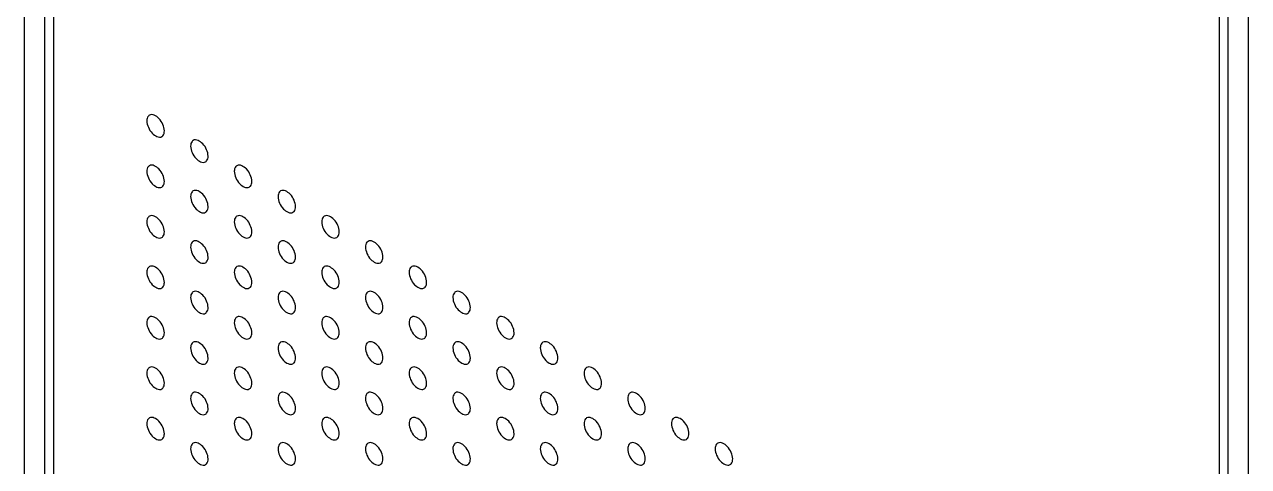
# Model space of a CAD drawing. Header units: millimetres. Extents: x 0 to 1189, y 0 to 841.
# Drawn here: x 858.2 to 957.2, y 393.2 to 428.9 of the extents above; entities that cross this region are included whole.
import ezdxf

# ---------------------------------------------------------------- set-up
doc = ezdxf.new("R2010")
doc.units = ezdxf.units.MM
doc.header["$LTSCALE"] = 65.395
doc.layers.get('0').update_dxf_attribs({"linetype": 'CONTINUOUS'})
doc.layers.add('AXIS', color=7, linetype='CONTINUOUS')
doc.layers.add('SURFACES', color=7, linetype='CONTINUOUS')

msp = doc.modelspace()

# ---------------------------------------------------------------- linework, layer by layer
at = {"color": 7, "linetype": 'Continuous'}
for p, q in [((858.228, 275.833), (858.228, 553.443)), ((859.861, 274.891), (859.861, 552.501)), ((860.568, 551.276), (860.568, 276.115)), ((954.883, 221.663), (954.883, 496.824))]:
    msp.add_line(p, q, dxfattribs=at)
at = {"layer": 'AXIS', "color": 7, "linetype": 'Continuous'}
for points, knots in [([(868.334, 421.578), (868.301, 421.559), (868.167, 421.446), (868.128, 421.255), (868.128, 421.121)], [0, 0, 0, 0, 0.220867, 1, 1, 1, 1]), ([(868.128, 421.121), (868.128, 420.942), (868.234, 420.567), (868.547, 420.041), (869.1, 419.71), (869.336, 419.847)], [0, 0, 0, 0, 0.277753, 0.577543, 1, 1, 1, 1]), ([(869.542, 420.304), (869.542, 420.483), (869.436, 420.858), (869.123, 421.384), (868.569, 421.715), (868.334, 421.578)], [0, 0, 0, 0, 0.277753, 0.577543, 1, 1, 1, 1]), ([(869.336, 419.847), (869.368, 419.866), (869.503, 419.98), (869.542, 420.17), (869.542, 420.304)], [0, 0, 0, 0, 0.220867, 1, 1, 1, 1]), ([(871.87, 419.537), (871.837, 419.518), (871.702, 419.404), (871.663, 419.214), (871.663, 419.08)], [0, 0, 0, 0, 0.220867, 1, 1, 1, 1]), ([(871.663, 419.08), (871.663, 418.901), (871.77, 418.526), (872.082, 418), (872.636, 417.669), (872.871, 417.806)], [0, 0, 0, 0, 0.277753, 0.577543, 1, 1, 1, 1]), ([(873.078, 418.263), (873.078, 418.442), (872.971, 418.817), (872.659, 419.343), (872.105, 419.674), (871.87, 419.537)], [0, 0, 0, 0, 0.277753, 0.577543, 1, 1, 1, 1]), ([(872.871, 417.806), (872.904, 417.825), (873.038, 417.938), (873.078, 418.129), (873.078, 418.263)], [0, 0, 0, 0, 0.220867, 1, 1, 1, 1]), ([(868.334, 417.496), (868.301, 417.477), (868.167, 417.363), (868.128, 417.173), (868.128, 417.038)], [0, 0, 0, 0, 0.220867, 1, 1, 1, 1]), ([(868.128, 417.038), (868.128, 416.86), (868.234, 416.485), (868.547, 415.959), (869.1, 415.628), (869.336, 415.765)], [0, 0, 0, 0, 0.277753, 0.577543, 1, 1, 1, 1]), ([(869.542, 416.222), (869.542, 416.401), (869.436, 416.775), (869.123, 417.302), (868.569, 417.632), (868.334, 417.496)], [0, 0, 0, 0, 0.277753, 0.577543, 1, 1, 1, 1]), ([(875.405, 417.496), (875.372, 417.477), (875.238, 417.363), (875.199, 417.173), (875.199, 417.038)], [0, 0, 0, 0, 0.220867, 1, 1, 1, 1]), ([(875.199, 417.038), (875.199, 416.86), (875.305, 416.485), (875.618, 415.959), (876.172, 415.628), (876.407, 415.765)], [0, 0, 0, 0, 0.277753, 0.577543, 1, 1, 1, 1]), ([(876.613, 416.222), (876.613, 416.401), (876.507, 416.776), (876.194, 417.302), (875.64, 417.632), (875.405, 417.496)], [0, 0, 0, 0, 0.277753, 0.577543, 1, 1, 1, 1]), ([(869.336, 415.765), (869.368, 415.784), (869.503, 415.897), (869.542, 416.088), (869.542, 416.222)], [0, 0, 0, 0, 0.220867, 1, 1, 1, 1]), ([(876.407, 415.765), (876.44, 415.784), (876.574, 415.897), (876.613, 416.088), (876.613, 416.222)], [0, 0, 0, 0, 0.220867, 1, 1, 1, 1]), ([(871.87, 415.455), (871.837, 415.435), (871.702, 415.322), (871.663, 415.131), (871.663, 414.997)], [0, 0, 0, 0, 0.220867, 1, 1, 1, 1]), ([(871.663, 414.997), (871.663, 414.818), (871.77, 414.444), (872.082, 413.917), (872.636, 413.587), (872.871, 413.723)], [0, 0, 0, 0, 0.277753, 0.577543, 1, 1, 1, 1]), ([(873.078, 414.181), (873.078, 414.359), (872.971, 414.734), (872.659, 415.261), (872.105, 415.591), (871.87, 415.455)], [0, 0, 0, 0, 0.277753, 0.577543, 1, 1, 1, 1]), ([(878.941, 415.455), (878.908, 415.436), (878.773, 415.322), (878.734, 415.131), (878.734, 414.997)], [0, 0, 0, 0, 0.220867, 1, 1, 1, 1]), ([(878.734, 414.997), (878.734, 414.818), (878.841, 414.444), (879.153, 413.917), (879.707, 413.587), (879.942, 413.723)], [0, 0, 0, 0, 0.277753, 0.577543, 1, 1, 1, 1]), ([(880.149, 414.181), (880.149, 414.36), (880.042, 414.734), (879.73, 415.261), (879.176, 415.591), (878.941, 415.455)], [0, 0, 0, 0, 0.277753, 0.577543, 1, 1, 1, 1]), ([(872.871, 413.723), (872.904, 413.742), (873.038, 413.856), (873.078, 414.047), (873.078, 414.181)], [0, 0, 0, 0, 0.220867, 1, 1, 1, 1]), ([(879.942, 413.723), (879.975, 413.742), (880.11, 413.856), (880.149, 414.047), (880.149, 414.181)], [0, 0, 0, 0, 0.220867, 1, 1, 1, 1]), ([(868.334, 413.413), (868.301, 413.394), (868.167, 413.281), (868.128, 413.09), (868.128, 412.956)], [0, 0, 0, 0, 0.220867, 1, 1, 1, 1]), ([(868.128, 412.956), (868.128, 412.777), (868.234, 412.402), (868.547, 411.876), (869.1, 411.545), (869.336, 411.682)], [0, 0, 0, 0, 0.277753, 0.577543, 1, 1, 1, 1]), ([(869.542, 412.139), (869.542, 412.318), (869.436, 412.693), (869.123, 413.219), (868.569, 413.55), (868.334, 413.413)], [0, 0, 0, 0, 0.277753, 0.577543, 1, 1, 1, 1]), ([(875.405, 413.413), (875.372, 413.394), (875.238, 413.281), (875.199, 413.09), (875.199, 412.956)], [0, 0, 0, 0, 0.220867, 1, 1, 1, 1]), ([(875.199, 412.956), (875.199, 412.777), (875.305, 412.402), (875.618, 411.876), (876.172, 411.545), (876.407, 411.682)], [0, 0, 0, 0, 0.277753, 0.577543, 1, 1, 1, 1]), ([(876.613, 412.139), (876.613, 412.318), (876.507, 412.693), (876.194, 413.219), (875.64, 413.55), (875.405, 413.413)], [0, 0, 0, 0, 0.277753, 0.577543, 1, 1, 1, 1]), ([(882.476, 413.413), (882.443, 413.394), (882.309, 413.281), (882.27, 413.09), (882.27, 412.956)], [0, 0, 0, 0, 0.220867, 1, 1, 1, 1]), ([(882.27, 412.956), (882.27, 412.777), (882.376, 412.402), (882.689, 411.876), (883.243, 411.546), (883.478, 411.682)], [0, 0, 0, 0, 0.277753, 0.577543, 1, 1, 1, 1]), ([(883.684, 412.14), (883.684, 412.318), (883.578, 412.693), (883.265, 413.219), (882.711, 413.55), (882.476, 413.413)], [0, 0, 0, 0, 0.277753, 0.577543, 1, 1, 1, 1]), ([(869.336, 411.682), (869.368, 411.701), (869.503, 411.815), (869.542, 412.005), (869.542, 412.139)], [0, 0, 0, 0, 0.220867, 1, 1, 1, 1]), ([(876.407, 411.682), (876.44, 411.701), (876.574, 411.815), (876.613, 412.005), (876.613, 412.139)], [0, 0, 0, 0, 0.220867, 1, 1, 1, 1]), ([(883.478, 411.682), (883.511, 411.701), (883.645, 411.815), (883.684, 412.005), (883.684, 412.14)], [0, 0, 0, 0, 0.220867, 1, 1, 1, 1]), ([(871.87, 411.372), (871.837, 411.353), (871.702, 411.239), (871.663, 411.049), (871.663, 410.915)], [0, 0, 0, 0, 0.220867, 1, 1, 1, 1]), ([(871.663, 410.915), (871.663, 410.736), (871.77, 410.361), (872.082, 409.835), (872.636, 409.504), (872.871, 409.641)], [0, 0, 0, 0, 0.277753, 0.577543, 1, 1, 1, 1]), ([(873.078, 410.098), (873.078, 410.277), (872.971, 410.652), (872.659, 411.178), (872.105, 411.509), (871.87, 411.372)], [0, 0, 0, 0, 0.277753, 0.577543, 1, 1, 1, 1]), ([(878.941, 411.372), (878.908, 411.353), (878.773, 411.24), (878.734, 411.049), (878.734, 410.915)], [0, 0, 0, 0, 0.220867, 1, 1, 1, 1]), ([(878.734, 410.915), (878.734, 410.736), (878.841, 410.361), (879.153, 409.835), (879.707, 409.504), (879.942, 409.641)], [0, 0, 0, 0, 0.277753, 0.577543, 1, 1, 1, 1]), ([(880.149, 410.098), (880.149, 410.277), (880.042, 410.652), (879.73, 411.178), (879.176, 411.509), (878.941, 411.372)], [0, 0, 0, 0, 0.277753, 0.577543, 1, 1, 1, 1]), ([(886.012, 411.372), (885.979, 411.353), (885.844, 411.24), (885.805, 411.049), (885.805, 410.915)], [0, 0, 0, 0, 0.220867, 1, 1, 1, 1]), ([(885.805, 410.915), (885.805, 410.736), (885.912, 410.361), (886.224, 409.835), (886.778, 409.504), (887.013, 409.641)], [0, 0, 0, 0, 0.277753, 0.577543, 1, 1, 1, 1]), ([(887.22, 410.098), (887.22, 410.277), (887.113, 410.652), (886.801, 411.178), (886.247, 411.509), (886.012, 411.372)], [0, 0, 0, 0, 0.277753, 0.577543, 1, 1, 1, 1]), ([(872.871, 409.641), (872.904, 409.66), (873.038, 409.773), (873.078, 409.964), (873.078, 410.098)], [0, 0, 0, 0, 0.220867, 1, 1, 1, 1]), ([(879.942, 409.641), (879.975, 409.66), (880.11, 409.773), (880.149, 409.964), (880.149, 410.098)], [0, 0, 0, 0, 0.220867, 1, 1, 1, 1]), ([(887.013, 409.641), (887.046, 409.66), (887.181, 409.774), (887.22, 409.964), (887.22, 410.098)], [0, 0, 0, 0, 0.220867, 1, 1, 1, 1]), ([(868.334, 409.331), (868.301, 409.312), (868.167, 409.198), (868.128, 409.008), (868.128, 408.873)], [0, 0, 0, 0, 0.220867, 1, 1, 1, 1]), ([(868.128, 408.873), (868.128, 408.695), (868.234, 408.32), (868.547, 407.793), (869.1, 407.463), (869.336, 407.6)], [0, 0, 0, 0, 0.277753, 0.577543, 1, 1, 1, 1]), ([(869.542, 408.057), (869.542, 408.236), (869.436, 408.61), (869.123, 409.137), (868.569, 409.467), (868.334, 409.331)], [0, 0, 0, 0, 0.277753, 0.577543, 1, 1, 1, 1]), ([(875.405, 409.331), (875.372, 409.312), (875.238, 409.198), (875.199, 409.008), (875.199, 408.873)], [0, 0, 0, 0, 0.220867, 1, 1, 1, 1]), ([(875.199, 408.873), (875.199, 408.695), (875.305, 408.32), (875.618, 407.794), (876.172, 407.463), (876.407, 407.6)], [0, 0, 0, 0, 0.277753, 0.577543, 1, 1, 1, 1]), ([(876.613, 408.057), (876.613, 408.236), (876.507, 408.611), (876.194, 409.137), (875.64, 409.467), (875.405, 409.331)], [0, 0, 0, 0, 0.277753, 0.577543, 1, 1, 1, 1]), ([(882.476, 409.331), (882.443, 409.312), (882.309, 409.198), (882.27, 409.008), (882.27, 408.874)], [0, 0, 0, 0, 0.220867, 1, 1, 1, 1]), ([(882.27, 408.874), (882.27, 408.695), (882.376, 408.32), (882.689, 407.794), (883.243, 407.463), (883.478, 407.6)], [0, 0, 0, 0, 0.277753, 0.577543, 1, 1, 1, 1]), ([(883.684, 408.057), (883.684, 408.236), (883.578, 408.611), (883.265, 409.137), (882.711, 409.468), (882.476, 409.331)], [0, 0, 0, 0, 0.277753, 0.577543, 1, 1, 1, 1]), ([(889.547, 409.331), (889.514, 409.312), (889.38, 409.198), (889.341, 409.008), (889.341, 408.874)], [0, 0, 0, 0, 0.220867, 1, 1, 1, 1]), ([(889.341, 408.874), (889.341, 408.695), (889.447, 408.32), (889.76, 407.794), (890.314, 407.463), (890.549, 407.6)], [0, 0, 0, 0, 0.277753, 0.577543, 1, 1, 1, 1]), ([(890.755, 408.057), (890.755, 408.236), (890.649, 408.611), (890.336, 409.137), (889.782, 409.468), (889.547, 409.331)], [0, 0, 0, 0, 0.277753, 0.577543, 1, 1, 1, 1]), ([(869.336, 407.6), (869.368, 407.619), (869.503, 407.732), (869.542, 407.923), (869.542, 408.057)], [0, 0, 0, 0, 0.220867, 1, 1, 1, 1]), ([(876.407, 407.6), (876.44, 407.619), (876.574, 407.732), (876.613, 407.923), (876.613, 408.057)], [0, 0, 0, 0, 0.220867, 1, 1, 1, 1]), ([(883.478, 407.6), (883.511, 407.619), (883.645, 407.732), (883.684, 407.923), (883.684, 408.057)], [0, 0, 0, 0, 0.220867, 1, 1, 1, 1]), ([(890.549, 407.6), (890.582, 407.619), (890.716, 407.732), (890.755, 407.923), (890.755, 408.057)], [0, 0, 0, 0, 0.220867, 1, 1, 1, 1]), ([(871.87, 407.29), (871.837, 407.27), (871.702, 407.157), (871.663, 406.966), (871.663, 406.832)], [0, 0, 0, 0, 0.220867, 1, 1, 1, 1]), ([(873.078, 406.016), (873.078, 406.194), (872.971, 406.569), (872.659, 407.096), (872.105, 407.426), (871.87, 407.29)], [0, 0, 0, 0, 0.277753, 0.577543, 1, 1, 1, 1]), ([(878.941, 407.29), (878.908, 407.271), (878.773, 407.157), (878.734, 406.966), (878.734, 406.832)], [0, 0, 0, 0, 0.220867, 1, 1, 1, 1]), ([(880.149, 406.016), (880.149, 406.195), (880.042, 406.569), (879.73, 407.096), (879.176, 407.426), (878.941, 407.29)], [0, 0, 0, 0, 0.277753, 0.577543, 1, 1, 1, 1]), ([(886.012, 407.29), (885.979, 407.271), (885.844, 407.157), (885.805, 406.966), (885.805, 406.832)], [0, 0, 0, 0, 0.220867, 1, 1, 1, 1]), ([(887.22, 406.016), (887.22, 406.195), (887.113, 406.569), (886.801, 407.096), (886.247, 407.426), (886.012, 407.29)], [0, 0, 0, 0, 0.277753, 0.577543, 1, 1, 1, 1]), ([(893.083, 407.29), (893.05, 407.271), (892.916, 407.157), (892.876, 406.966), (892.876, 406.832)], [0, 0, 0, 0, 0.220867, 1, 1, 1, 1]), ([(894.291, 406.016), (894.291, 406.195), (894.184, 406.569), (893.872, 407.096), (893.318, 407.426), (893.083, 407.29)], [0, 0, 0, 0, 0.277753, 0.577543, 1, 1, 1, 1]), ([(871.663, 406.832), (871.663, 406.653), (871.77, 406.279), (872.082, 405.752), (872.636, 405.422), (872.871, 405.558)], [0, 0, 0, 0, 0.277753, 0.577543, 1, 1, 1, 1]), ([(872.871, 405.558), (872.904, 405.577), (873.038, 405.691), (873.078, 405.882), (873.078, 406.016)], [0, 0, 0, 0, 0.220867, 1, 1, 1, 1]), ([(878.734, 406.832), (878.734, 406.653), (878.841, 406.279), (879.153, 405.752), (879.707, 405.422), (879.942, 405.558)], [0, 0, 0, 0, 0.277753, 0.577543, 1, 1, 1, 1]), ([(879.942, 405.558), (879.975, 405.577), (880.11, 405.691), (880.149, 405.882), (880.149, 406.016)], [0, 0, 0, 0, 0.220867, 1, 1, 1, 1]), ([(885.805, 406.832), (885.805, 406.654), (885.912, 406.279), (886.224, 405.752), (886.778, 405.422), (887.013, 405.558)], [0, 0, 0, 0, 0.277753, 0.577543, 1, 1, 1, 1]), ([(887.013, 405.558), (887.046, 405.578), (887.181, 405.691), (887.22, 405.882), (887.22, 406.016)], [0, 0, 0, 0, 0.220867, 1, 1, 1, 1]), ([(892.876, 406.832), (892.876, 406.654), (892.983, 406.279), (893.295, 405.752), (893.849, 405.422), (894.084, 405.559)], [0, 0, 0, 0, 0.277753, 0.577543, 1, 1, 1, 1]), ([(894.084, 405.559), (894.117, 405.578), (894.252, 405.691), (894.291, 405.882), (894.291, 406.016)], [0, 0, 0, 0, 0.220867, 1, 1, 1, 1]), ([(868.334, 405.248), (868.301, 405.229), (868.167, 405.116), (868.128, 404.925), (868.128, 404.791)], [0, 0, 0, 0, 0.220867, 1, 1, 1, 1]), ([(869.542, 403.974), (869.542, 404.153), (869.436, 404.528), (869.123, 405.054), (868.569, 405.385), (868.334, 405.248)], [0, 0, 0, 0, 0.277753, 0.577543, 1, 1, 1, 1]), ([(875.405, 405.248), (875.372, 405.229), (875.238, 405.116), (875.199, 404.925), (875.199, 404.791)], [0, 0, 0, 0, 0.220867, 1, 1, 1, 1]), ([(876.613, 403.974), (876.613, 404.153), (876.507, 404.528), (876.194, 405.054), (875.64, 405.385), (875.405, 405.248)], [0, 0, 0, 0, 0.277753, 0.577543, 1, 1, 1, 1]), ([(882.476, 405.248), (882.443, 405.229), (882.309, 405.116), (882.27, 404.925), (882.27, 404.791)], [0, 0, 0, 0, 0.220867, 1, 1, 1, 1]), ([(883.684, 403.975), (883.684, 404.153), (883.578, 404.528), (883.265, 405.054), (882.711, 405.385), (882.476, 405.248)], [0, 0, 0, 0, 0.277753, 0.577543, 1, 1, 1, 1]), ([(889.547, 405.248), (889.514, 405.229), (889.38, 405.116), (889.341, 404.925), (889.341, 404.791)], [0, 0, 0, 0, 0.220867, 1, 1, 1, 1]), ([(890.755, 403.975), (890.755, 404.153), (890.649, 404.528), (890.336, 405.055), (889.782, 405.385), (889.547, 405.248)], [0, 0, 0, 0, 0.277753, 0.577543, 1, 1, 1, 1]), ([(896.618, 405.249), (896.586, 405.229), (896.451, 405.116), (896.412, 404.925), (896.412, 404.791)], [0, 0, 0, 0, 0.220867, 1, 1, 1, 1]), ([(897.826, 403.975), (897.826, 404.153), (897.72, 404.528), (897.407, 405.055), (896.854, 405.385), (896.618, 405.249)], [0, 0, 0, 0, 0.277753, 0.577543, 1, 1, 1, 1]), ([(868.128, 404.791), (868.128, 404.612), (868.234, 404.237), (868.547, 403.711), (869.1, 403.38), (869.336, 403.517)], [0, 0, 0, 0, 0.277753, 0.577543, 1, 1, 1, 1]), ([(869.336, 403.517), (869.368, 403.536), (869.503, 403.65), (869.542, 403.84), (869.542, 403.974)], [0, 0, 0, 0, 0.220867, 1, 1, 1, 1]), ([(875.199, 404.791), (875.199, 404.612), (875.305, 404.237), (875.618, 403.711), (876.172, 403.38), (876.407, 403.517)], [0, 0, 0, 0, 0.277753, 0.577543, 1, 1, 1, 1]), ([(876.407, 403.517), (876.44, 403.536), (876.574, 403.65), (876.613, 403.84), (876.613, 403.974)], [0, 0, 0, 0, 0.220867, 1, 1, 1, 1]), ([(882.27, 404.791), (882.27, 404.612), (882.376, 404.237), (882.689, 403.711), (883.243, 403.381), (883.478, 403.517)], [0, 0, 0, 0, 0.277753, 0.577543, 1, 1, 1, 1]), ([(883.478, 403.517), (883.511, 403.536), (883.645, 403.65), (883.684, 403.84), (883.684, 403.975)], [0, 0, 0, 0, 0.220867, 1, 1, 1, 1]), ([(889.341, 404.791), (889.341, 404.612), (889.447, 404.238), (889.76, 403.711), (890.314, 403.381), (890.549, 403.517)], [0, 0, 0, 0, 0.277753, 0.577543, 1, 1, 1, 1]), ([(890.549, 403.517), (890.582, 403.536), (890.716, 403.65), (890.755, 403.84), (890.755, 403.975)], [0, 0, 0, 0, 0.220867, 1, 1, 1, 1]), ([(896.412, 404.791), (896.412, 404.612), (896.518, 404.238), (896.831, 403.711), (897.385, 403.381), (897.62, 403.517)], [0, 0, 0, 0, 0.277753, 0.577543, 1, 1, 1, 1]), ([(897.62, 403.517), (897.653, 403.536), (897.787, 403.65), (897.826, 403.841), (897.826, 403.975)], [0, 0, 0, 0, 0.220867, 1, 1, 1, 1]), ([(871.87, 403.207), (871.837, 403.188), (871.702, 403.074), (871.663, 402.884), (871.663, 402.75)], [0, 0, 0, 0, 0.220867, 1, 1, 1, 1]), ([(873.078, 401.933), (873.078, 402.112), (872.971, 402.487), (872.659, 403.013), (872.105, 403.344), (871.87, 403.207)], [0, 0, 0, 0, 0.277753, 0.577543, 1, 1, 1, 1]), ([(878.941, 403.207), (878.908, 403.188), (878.773, 403.075), (878.734, 402.884), (878.734, 402.75)], [0, 0, 0, 0, 0.220867, 1, 1, 1, 1]), ([(880.149, 401.933), (880.149, 402.112), (880.042, 402.487), (879.73, 403.013), (879.176, 403.344), (878.941, 403.207)], [0, 0, 0, 0, 0.277753, 0.577543, 1, 1, 1, 1]), ([(886.012, 403.207), (885.979, 403.188), (885.844, 403.075), (885.805, 402.884), (885.805, 402.75)], [0, 0, 0, 0, 0.220867, 1, 1, 1, 1]), ([(887.22, 401.933), (887.22, 402.112), (887.113, 402.487), (886.801, 403.013), (886.247, 403.344), (886.012, 403.207)], [0, 0, 0, 0, 0.277753, 0.577543, 1, 1, 1, 1]), ([(893.083, 403.207), (893.05, 403.188), (892.916, 403.075), (892.876, 402.884), (892.876, 402.75)], [0, 0, 0, 0, 0.220867, 1, 1, 1, 1]), ([(894.291, 401.933), (894.291, 402.112), (894.184, 402.487), (893.872, 403.013), (893.318, 403.344), (893.083, 403.207)], [0, 0, 0, 0, 0.277753, 0.577543, 1, 1, 1, 1]), ([(900.154, 403.207), (900.121, 403.188), (899.987, 403.075), (899.948, 402.884), (899.948, 402.75)], [0, 0, 0, 0, 0.220867, 1, 1, 1, 1]), ([(901.362, 401.933), (901.362, 402.112), (901.256, 402.487), (900.943, 403.013), (900.389, 403.344), (900.154, 403.207)], [0, 0, 0, 0, 0.277753, 0.577543, 1, 1, 1, 1]), ([(871.663, 402.75), (871.663, 402.571), (871.77, 402.196), (872.082, 401.67), (872.636, 401.339), (872.871, 401.476)], [0, 0, 0, 0, 0.277753, 0.577543, 1, 1, 1, 1]), ([(872.871, 401.476), (872.904, 401.495), (873.038, 401.608), (873.078, 401.799), (873.078, 401.933)], [0, 0, 0, 0, 0.220867, 1, 1, 1, 1]), ([(878.734, 402.75), (878.734, 402.571), (878.841, 402.196), (879.153, 401.67), (879.707, 401.339), (879.942, 401.476)], [0, 0, 0, 0, 0.277753, 0.577543, 1, 1, 1, 1]), ([(879.942, 401.476), (879.975, 401.495), (880.11, 401.608), (880.149, 401.799), (880.149, 401.933)], [0, 0, 0, 0, 0.220867, 1, 1, 1, 1]), ([(885.805, 402.75), (885.805, 402.571), (885.912, 402.196), (886.224, 401.67), (886.778, 401.339), (887.013, 401.476)], [0, 0, 0, 0, 0.277753, 0.577543, 1, 1, 1, 1]), ([(887.013, 401.476), (887.046, 401.495), (887.181, 401.609), (887.22, 401.799), (887.22, 401.933)], [0, 0, 0, 0, 0.220867, 1, 1, 1, 1]), ([(892.876, 402.75), (892.876, 402.571), (892.983, 402.196), (893.295, 401.67), (893.849, 401.339), (894.084, 401.476)], [0, 0, 0, 0, 0.277753, 0.577543, 1, 1, 1, 1]), ([(894.084, 401.476), (894.117, 401.495), (894.252, 401.609), (894.291, 401.799), (894.291, 401.933)], [0, 0, 0, 0, 0.220867, 1, 1, 1, 1]), ([(899.948, 402.75), (899.948, 402.571), (900.054, 402.196), (900.366, 401.67), (900.92, 401.339), (901.155, 401.476)], [0, 0, 0, 0, 0.277753, 0.577543, 1, 1, 1, 1]), ([(901.155, 401.476), (901.188, 401.495), (901.323, 401.609), (901.362, 401.799), (901.362, 401.933)], [0, 0, 0, 0, 0.220867, 1, 1, 1, 1]), ([(868.334, 401.166), (868.301, 401.147), (868.167, 401.033), (868.128, 400.843), (868.128, 400.708)], [0, 0, 0, 0, 0.220867, 1, 1, 1, 1]), ([(869.542, 399.892), (869.542, 400.071), (869.436, 400.445), (869.123, 400.972), (868.569, 401.302), (868.334, 401.166)], [0, 0, 0, 0, 0.277753, 0.577543, 1, 1, 1, 1]), ([(875.405, 401.166), (875.372, 401.147), (875.238, 401.033), (875.199, 400.843), (875.199, 400.708)], [0, 0, 0, 0, 0.220867, 1, 1, 1, 1]), ([(876.613, 399.892), (876.613, 400.071), (876.507, 400.446), (876.194, 400.972), (875.64, 401.302), (875.405, 401.166)], [0, 0, 0, 0, 0.277753, 0.577543, 1, 1, 1, 1]), ([(882.476, 401.166), (882.443, 401.147), (882.309, 401.033), (882.27, 400.843), (882.27, 400.709)], [0, 0, 0, 0, 0.220867, 1, 1, 1, 1]), ([(883.684, 399.892), (883.684, 400.071), (883.578, 400.446), (883.265, 400.972), (882.711, 401.303), (882.476, 401.166)], [0, 0, 0, 0, 0.277753, 0.577543, 1, 1, 1, 1]), ([(889.547, 401.166), (889.514, 401.147), (889.38, 401.033), (889.341, 400.843), (889.341, 400.709)], [0, 0, 0, 0, 0.220867, 1, 1, 1, 1]), ([(890.755, 399.892), (890.755, 400.071), (890.649, 400.446), (890.336, 400.972), (889.782, 401.303), (889.547, 401.166)], [0, 0, 0, 0, 0.277753, 0.577543, 1, 1, 1, 1]), ([(896.618, 401.166), (896.586, 401.147), (896.451, 401.033), (896.412, 400.843), (896.412, 400.709)], [0, 0, 0, 0, 0.220867, 1, 1, 1, 1]), ([(897.826, 399.892), (897.826, 400.071), (897.72, 400.446), (897.407, 400.972), (896.854, 401.303), (896.618, 401.166)], [0, 0, 0, 0, 0.277753, 0.577543, 1, 1, 1, 1]), ([(903.689, 401.166), (903.657, 401.147), (903.522, 401.034), (903.483, 400.843), (903.483, 400.709)], [0, 0, 0, 0, 0.220867, 1, 1, 1, 1]), ([(904.897, 399.892), (904.897, 400.071), (904.791, 400.446), (904.478, 400.972), (903.925, 401.303), (903.689, 401.166)], [0, 0, 0, 0, 0.277753, 0.577543, 1, 1, 1, 1]), ([(868.128, 400.708), (868.128, 400.53), (868.234, 400.155), (868.547, 399.628), (869.1, 399.298), (869.336, 399.435)], [0, 0, 0, 0, 0.277753, 0.577543, 1, 1, 1, 1]), ([(875.199, 400.708), (875.199, 400.53), (875.305, 400.155), (875.618, 399.629), (876.172, 399.298), (876.407, 399.435)], [0, 0, 0, 0, 0.277753, 0.577543, 1, 1, 1, 1]), ([(882.27, 400.709), (882.27, 400.53), (882.376, 400.155), (882.689, 399.629), (883.243, 399.298), (883.478, 399.435)], [0, 0, 0, 0, 0.277753, 0.577543, 1, 1, 1, 1]), ([(889.341, 400.709), (889.341, 400.53), (889.447, 400.155), (889.76, 399.629), (890.314, 399.298), (890.549, 399.435)], [0, 0, 0, 0, 0.277753, 0.577543, 1, 1, 1, 1]), ([(896.412, 400.709), (896.412, 400.53), (896.518, 400.155), (896.831, 399.629), (897.385, 399.298), (897.62, 399.435)], [0, 0, 0, 0, 0.277753, 0.577543, 1, 1, 1, 1]), ([(903.483, 400.709), (903.483, 400.53), (903.589, 400.155), (903.902, 399.629), (904.456, 399.298), (904.691, 399.435)], [0, 0, 0, 0, 0.277753, 0.577543, 1, 1, 1, 1]), ([(869.336, 399.435), (869.368, 399.454), (869.503, 399.567), (869.542, 399.758), (869.542, 399.892)], [0, 0, 0, 0, 0.220867, 1, 1, 1, 1]), ([(871.87, 399.125), (871.837, 399.105), (871.702, 398.992), (871.663, 398.801), (871.663, 398.667)], [0, 0, 0, 0, 0.220867, 1, 1, 1, 1]), ([(873.078, 397.851), (873.078, 398.029), (872.971, 398.404), (872.659, 398.931), (872.105, 399.261), (871.87, 399.125)], [0, 0, 0, 0, 0.277753, 0.577543, 1, 1, 1, 1]), ([(876.407, 399.435), (876.44, 399.454), (876.574, 399.567), (876.613, 399.758), (876.613, 399.892)], [0, 0, 0, 0, 0.220867, 1, 1, 1, 1]), ([(878.941, 399.125), (878.908, 399.106), (878.773, 398.992), (878.734, 398.801), (878.734, 398.667)], [0, 0, 0, 0, 0.220867, 1, 1, 1, 1]), ([(880.149, 397.851), (880.149, 398.03), (880.042, 398.404), (879.73, 398.931), (879.176, 399.261), (878.941, 399.125)], [0, 0, 0, 0, 0.277753, 0.577543, 1, 1, 1, 1]), ([(883.478, 399.435), (883.511, 399.454), (883.645, 399.567), (883.684, 399.758), (883.684, 399.892)], [0, 0, 0, 0, 0.220867, 1, 1, 1, 1]), ([(886.012, 399.125), (885.979, 399.106), (885.844, 398.992), (885.805, 398.801), (885.805, 398.667)], [0, 0, 0, 0, 0.220867, 1, 1, 1, 1]), ([(887.22, 397.851), (887.22, 398.03), (887.113, 398.404), (886.801, 398.931), (886.247, 399.261), (886.012, 399.125)], [0, 0, 0, 0, 0.277753, 0.577543, 1, 1, 1, 1]), ([(890.549, 399.435), (890.582, 399.454), (890.716, 399.567), (890.755, 399.758), (890.755, 399.892)], [0, 0, 0, 0, 0.220867, 1, 1, 1, 1]), ([(893.083, 399.125), (893.05, 399.106), (892.916, 398.992), (892.876, 398.801), (892.876, 398.667)], [0, 0, 0, 0, 0.220867, 1, 1, 1, 1]), ([(894.291, 397.851), (894.291, 398.03), (894.184, 398.404), (893.872, 398.931), (893.318, 399.261), (893.083, 399.125)], [0, 0, 0, 0, 0.277753, 0.577543, 1, 1, 1, 1]), ([(897.62, 399.435), (897.653, 399.454), (897.787, 399.567), (897.826, 399.758), (897.826, 399.892)], [0, 0, 0, 0, 0.220867, 1, 1, 1, 1]), ([(900.154, 399.125), (900.121, 399.106), (899.987, 398.992), (899.948, 398.802), (899.948, 398.667)], [0, 0, 0, 0, 0.220867, 1, 1, 1, 1]), ([(901.362, 397.851), (901.362, 398.03), (901.256, 398.404), (900.943, 398.931), (900.389, 399.261), (900.154, 399.125)], [0, 0, 0, 0, 0.277753, 0.577543, 1, 1, 1, 1]), ([(904.691, 399.435), (904.724, 399.454), (904.858, 399.567), (904.897, 399.758), (904.897, 399.892)], [0, 0, 0, 0, 0.220867, 1, 1, 1, 1]), ([(907.225, 399.125), (907.192, 399.106), (907.058, 398.992), (907.019, 398.802), (907.019, 398.667)], [0, 0, 0, 0, 0.220867, 1, 1, 1, 1]), ([(908.433, 397.851), (908.433, 398.03), (908.327, 398.405), (908.014, 398.931), (907.46, 399.261), (907.225, 399.125)], [0, 0, 0, 0, 0.277753, 0.577543, 1, 1, 1, 1]), ([(871.663, 398.667), (871.663, 398.488), (871.77, 398.114), (872.082, 397.587), (872.636, 397.257), (872.871, 397.393)], [0, 0, 0, 0, 0.277753, 0.577543, 1, 1, 1, 1]), ([(878.734, 398.667), (878.734, 398.488), (878.841, 398.114), (879.153, 397.587), (879.707, 397.257), (879.942, 397.393)], [0, 0, 0, 0, 0.277753, 0.577543, 1, 1, 1, 1]), ([(885.805, 398.667), (885.805, 398.489), (885.912, 398.114), (886.224, 397.587), (886.778, 397.257), (887.013, 397.393)], [0, 0, 0, 0, 0.277753, 0.577543, 1, 1, 1, 1]), ([(892.876, 398.667), (892.876, 398.489), (892.983, 398.114), (893.295, 397.587), (893.849, 397.257), (894.084, 397.394)], [0, 0, 0, 0, 0.277753, 0.577543, 1, 1, 1, 1]), ([(899.948, 398.667), (899.948, 398.489), (900.054, 398.114), (900.366, 397.588), (900.92, 397.257), (901.155, 397.394)], [0, 0, 0, 0, 0.277753, 0.577543, 1, 1, 1, 1]), ([(907.019, 398.667), (907.019, 398.489), (907.125, 398.114), (907.437, 397.588), (907.991, 397.257), (908.226, 397.394)], [0, 0, 0, 0, 0.277753, 0.577543, 1, 1, 1, 1]), ([(868.334, 397.083), (868.301, 397.064), (868.167, 396.951), (868.128, 396.76), (868.128, 396.626)], [0, 0, 0, 0, 0.220867, 1, 1, 1, 1]), ([(869.542, 395.809), (869.542, 395.988), (869.436, 396.363), (869.123, 396.889), (868.569, 397.22), (868.334, 397.083)], [0, 0, 0, 0, 0.277753, 0.577543, 1, 1, 1, 1]), ([(872.871, 397.393), (872.904, 397.412), (873.038, 397.526), (873.078, 397.717), (873.078, 397.851)], [0, 0, 0, 0, 0.220867, 1, 1, 1, 1]), ([(875.405, 397.083), (875.372, 397.064), (875.238, 396.951), (875.199, 396.76), (875.199, 396.626)], [0, 0, 0, 0, 0.220867, 1, 1, 1, 1]), ([(876.613, 395.809), (876.613, 395.988), (876.507, 396.363), (876.194, 396.889), (875.64, 397.22), (875.405, 397.083)], [0, 0, 0, 0, 0.277753, 0.577543, 1, 1, 1, 1]), ([(879.942, 397.393), (879.975, 397.412), (880.11, 397.526), (880.149, 397.717), (880.149, 397.851)], [0, 0, 0, 0, 0.220867, 1, 1, 1, 1]), ([(882.476, 397.083), (882.443, 397.064), (882.309, 396.951), (882.27, 396.76), (882.27, 396.626)], [0, 0, 0, 0, 0.220867, 1, 1, 1, 1]), ([(883.684, 395.81), (883.684, 395.988), (883.578, 396.363), (883.265, 396.889), (882.711, 397.22), (882.476, 397.083)], [0, 0, 0, 0, 0.277753, 0.577543, 1, 1, 1, 1]), ([(887.013, 397.393), (887.046, 397.413), (887.181, 397.526), (887.22, 397.717), (887.22, 397.851)], [0, 0, 0, 0, 0.220867, 1, 1, 1, 1]), ([(889.547, 397.083), (889.514, 397.064), (889.38, 396.951), (889.341, 396.76), (889.341, 396.626)], [0, 0, 0, 0, 0.220867, 1, 1, 1, 1]), ([(890.755, 395.81), (890.755, 395.988), (890.649, 396.363), (890.336, 396.889), (889.782, 397.22), (889.547, 397.083)], [0, 0, 0, 0, 0.277753, 0.577543, 1, 1, 1, 1]), ([(894.084, 397.394), (894.117, 397.413), (894.252, 397.526), (894.291, 397.717), (894.291, 397.851)], [0, 0, 0, 0, 0.220867, 1, 1, 1, 1]), ([(896.618, 397.084), (896.586, 397.064), (896.451, 396.951), (896.412, 396.76), (896.412, 396.626)], [0, 0, 0, 0, 0.220867, 1, 1, 1, 1]), ([(897.826, 395.81), (897.826, 395.988), (897.72, 396.363), (897.407, 396.89), (896.854, 397.22), (896.618, 397.084)], [0, 0, 0, 0, 0.277753, 0.577543, 1, 1, 1, 1]), ([(901.155, 397.394), (901.188, 397.413), (901.323, 397.526), (901.362, 397.717), (901.362, 397.851)], [0, 0, 0, 0, 0.220867, 1, 1, 1, 1]), ([(903.689, 397.084), (903.657, 397.064), (903.522, 396.951), (903.483, 396.76), (903.483, 396.626)], [0, 0, 0, 0, 0.220867, 1, 1, 1, 1]), ([(904.897, 395.81), (904.897, 395.988), (904.791, 396.363), (904.478, 396.89), (903.925, 397.22), (903.689, 397.084)], [0, 0, 0, 0, 0.277753, 0.577543, 1, 1, 1, 1]), ([(908.226, 397.394), (908.259, 397.413), (908.394, 397.526), (908.433, 397.717), (908.433, 397.851)], [0, 0, 0, 0, 0.220867, 1, 1, 1, 1]), ([(910.761, 397.084), (910.728, 397.065), (910.593, 396.951), (910.554, 396.76), (910.554, 396.626)], [0, 0, 0, 0, 0.220867, 1, 1, 1, 1]), ([(911.968, 395.81), (911.968, 395.989), (911.862, 396.363), (911.55, 396.89), (910.996, 397.22), (910.761, 397.084)], [0, 0, 0, 0, 0.277753, 0.577543, 1, 1, 1, 1]), ([(868.128, 396.626), (868.128, 396.447), (868.234, 396.072), (868.547, 395.546), (869.1, 395.215), (869.336, 395.352)], [0, 0, 0, 0, 0.277753, 0.577543, 1, 1, 1, 1]), ([(875.199, 396.626), (875.199, 396.447), (875.305, 396.072), (875.618, 395.546), (876.172, 395.215), (876.407, 395.352)], [0, 0, 0, 0, 0.277753, 0.577543, 1, 1, 1, 1]), ([(882.27, 396.626), (882.27, 396.447), (882.376, 396.072), (882.689, 395.546), (883.243, 395.216), (883.478, 395.352)], [0, 0, 0, 0, 0.277753, 0.577543, 1, 1, 1, 1]), ([(889.341, 396.626), (889.341, 396.447), (889.447, 396.073), (889.76, 395.546), (890.314, 395.216), (890.549, 395.352)], [0, 0, 0, 0, 0.277753, 0.577543, 1, 1, 1, 1]), ([(896.412, 396.626), (896.412, 396.447), (896.518, 396.073), (896.831, 395.546), (897.385, 395.216), (897.62, 395.352)], [0, 0, 0, 0, 0.277753, 0.577543, 1, 1, 1, 1]), ([(903.483, 396.626), (903.483, 396.447), (903.589, 396.073), (903.902, 395.546), (904.456, 395.216), (904.691, 395.352)], [0, 0, 0, 0, 0.277753, 0.577543, 1, 1, 1, 1]), ([(910.554, 396.626), (910.554, 396.447), (910.66, 396.073), (910.973, 395.546), (911.527, 395.216), (911.762, 395.352)], [0, 0, 0, 0, 0.277753, 0.577543, 1, 1, 1, 1]), ([(869.336, 395.352), (869.368, 395.371), (869.503, 395.485), (869.542, 395.675), (869.542, 395.809)], [0, 0, 0, 0, 0.220867, 1, 1, 1, 1]), ([(871.87, 395.042), (871.837, 395.023), (871.702, 394.909), (871.663, 394.719), (871.663, 394.585)], [0, 0, 0, 0, 0.220867, 1, 1, 1, 1]), ([(873.078, 393.768), (873.078, 393.947), (872.971, 394.322), (872.659, 394.848), (872.105, 395.179), (871.87, 395.042)], [0, 0, 0, 0, 0.277753, 0.577543, 1, 1, 1, 1]), ([(876.407, 395.352), (876.44, 395.371), (876.574, 395.485), (876.613, 395.675), (876.613, 395.809)], [0, 0, 0, 0, 0.220867, 1, 1, 1, 1]), ([(878.941, 395.042), (878.908, 395.023), (878.773, 394.91), (878.734, 394.719), (878.734, 394.585)], [0, 0, 0, 0, 0.220867, 1, 1, 1, 1]), ([(880.149, 393.768), (880.149, 393.947), (880.042, 394.322), (879.73, 394.848), (879.176, 395.179), (878.941, 395.042)], [0, 0, 0, 0, 0.277753, 0.577543, 1, 1, 1, 1]), ([(883.478, 395.352), (883.511, 395.371), (883.645, 395.485), (883.684, 395.675), (883.684, 395.81)], [0, 0, 0, 0, 0.220867, 1, 1, 1, 1]), ([(886.012, 395.042), (885.979, 395.023), (885.844, 394.91), (885.805, 394.719), (885.805, 394.585)], [0, 0, 0, 0, 0.220867, 1, 1, 1, 1]), ([(887.22, 393.768), (887.22, 393.947), (887.113, 394.322), (886.801, 394.848), (886.247, 395.179), (886.012, 395.042)], [0, 0, 0, 0, 0.277753, 0.577543, 1, 1, 1, 1]), ([(890.549, 395.352), (890.582, 395.371), (890.716, 395.485), (890.755, 395.675), (890.755, 395.81)], [0, 0, 0, 0, 0.220867, 1, 1, 1, 1]), ([(893.083, 395.042), (893.05, 395.023), (892.916, 394.91), (892.876, 394.719), (892.876, 394.585)], [0, 0, 0, 0, 0.220867, 1, 1, 1, 1]), ([(894.291, 393.768), (894.291, 393.947), (894.184, 394.322), (893.872, 394.848), (893.318, 395.179), (893.083, 395.042)], [0, 0, 0, 0, 0.277753, 0.577543, 1, 1, 1, 1]), ([(897.62, 395.352), (897.653, 395.371), (897.787, 395.485), (897.826, 395.676), (897.826, 395.81)], [0, 0, 0, 0, 0.220867, 1, 1, 1, 1]), ([(900.154, 395.042), (900.121, 395.023), (899.987, 394.91), (899.948, 394.719), (899.948, 394.585)], [0, 0, 0, 0, 0.220867, 1, 1, 1, 1]), ([(901.362, 393.768), (901.362, 393.947), (901.256, 394.322), (900.943, 394.848), (900.389, 395.179), (900.154, 395.042)], [0, 0, 0, 0, 0.277753, 0.577543, 1, 1, 1, 1]), ([(904.691, 395.352), (904.724, 395.371), (904.858, 395.485), (904.897, 395.676), (904.897, 395.81)], [0, 0, 0, 0, 0.220867, 1, 1, 1, 1]), ([(907.225, 395.042), (907.192, 395.023), (907.058, 394.91), (907.019, 394.719), (907.019, 394.585)], [0, 0, 0, 0, 0.220867, 1, 1, 1, 1]), ([(908.433, 393.768), (908.433, 393.947), (908.327, 394.322), (908.014, 394.848), (907.46, 395.179), (907.225, 395.042)], [0, 0, 0, 0, 0.277753, 0.577543, 1, 1, 1, 1]), ([(911.762, 395.352), (911.795, 395.371), (911.929, 395.485), (911.968, 395.676), (911.968, 395.81)], [0, 0, 0, 0, 0.220867, 1, 1, 1, 1]), ([(914.296, 395.042), (914.263, 395.023), (914.129, 394.91), (914.09, 394.719), (914.09, 394.585)], [0, 0, 0, 0, 0.220867, 1, 1, 1, 1]), ([(915.504, 393.769), (915.504, 393.947), (915.398, 394.322), (915.085, 394.848), (914.531, 395.179), (914.296, 395.042)], [0, 0, 0, 0, 0.277753, 0.577543, 1, 1, 1, 1]), ([(871.663, 394.585), (871.663, 394.406), (871.77, 394.031), (872.082, 393.505), (872.636, 393.174), (872.871, 393.311)], [0, 0, 0, 0, 0.277753, 0.577543, 1, 1, 1, 1]), ([(878.734, 394.585), (878.734, 394.406), (878.841, 394.031), (879.153, 393.505), (879.707, 393.174), (879.942, 393.311)], [0, 0, 0, 0, 0.277753, 0.577543, 1, 1, 1, 1]), ([(885.805, 394.585), (885.805, 394.406), (885.912, 394.031), (886.224, 393.505), (886.778, 393.174), (887.013, 393.311)], [0, 0, 0, 0, 0.277753, 0.577543, 1, 1, 1, 1]), ([(892.876, 394.585), (892.876, 394.406), (892.983, 394.031), (893.295, 393.505), (893.849, 393.174), (894.084, 393.311)], [0, 0, 0, 0, 0.277753, 0.577543, 1, 1, 1, 1]), ([(899.948, 394.585), (899.948, 394.406), (900.054, 394.031), (900.366, 393.505), (900.92, 393.174), (901.155, 393.311)], [0, 0, 0, 0, 0.277753, 0.577543, 1, 1, 1, 1]), ([(907.019, 394.585), (907.019, 394.406), (907.125, 394.031), (907.437, 393.505), (907.991, 393.174), (908.226, 393.311)], [0, 0, 0, 0, 0.277753, 0.577543, 1, 1, 1, 1]), ([(914.09, 394.585), (914.09, 394.406), (914.196, 394.031), (914.509, 393.505), (915.062, 393.175), (915.298, 393.311)], [0, 0, 0, 0, 0.277753, 0.577543, 1, 1, 1, 1]), ([(872.871, 393.311), (872.904, 393.33), (873.038, 393.443), (873.078, 393.634), (873.078, 393.768)], [0, 0, 0, 0, 0.220867, 1, 1, 1, 1]), ([(879.942, 393.311), (879.975, 393.33), (880.11, 393.443), (880.149, 393.634), (880.149, 393.768)], [0, 0, 0, 0, 0.220867, 1, 1, 1, 1]), ([(887.013, 393.311), (887.046, 393.33), (887.181, 393.444), (887.22, 393.634), (887.22, 393.768)], [0, 0, 0, 0, 0.220867, 1, 1, 1, 1]), ([(894.084, 393.311), (894.117, 393.33), (894.252, 393.444), (894.291, 393.634), (894.291, 393.768)], [0, 0, 0, 0, 0.220867, 1, 1, 1, 1]), ([(901.155, 393.311), (901.188, 393.33), (901.323, 393.444), (901.362, 393.634), (901.362, 393.768)], [0, 0, 0, 0, 0.220867, 1, 1, 1, 1]), ([(908.226, 393.311), (908.259, 393.33), (908.394, 393.444), (908.433, 393.634), (908.433, 393.768)], [0, 0, 0, 0, 0.220867, 1, 1, 1, 1]), ([(915.298, 393.311), (915.33, 393.33), (915.465, 393.444), (915.504, 393.634), (915.504, 393.769)], [0, 0, 0, 0, 0.220867, 1, 1, 1, 1])]:
    msp.add_open_spline(points, degree=3, knots=knots, dxfattribs=at)
at = {"layer": 'SURFACES', "color": 7, "linetype": 'Continuous'}
for p, q in [((957.223, 218.679), (957.223, 499.555)), ((955.59, 219.622), (955.59, 497.232))]:
    msp.add_line(p, q, dxfattribs=at)

doc.saveas('drawing.dxf')
